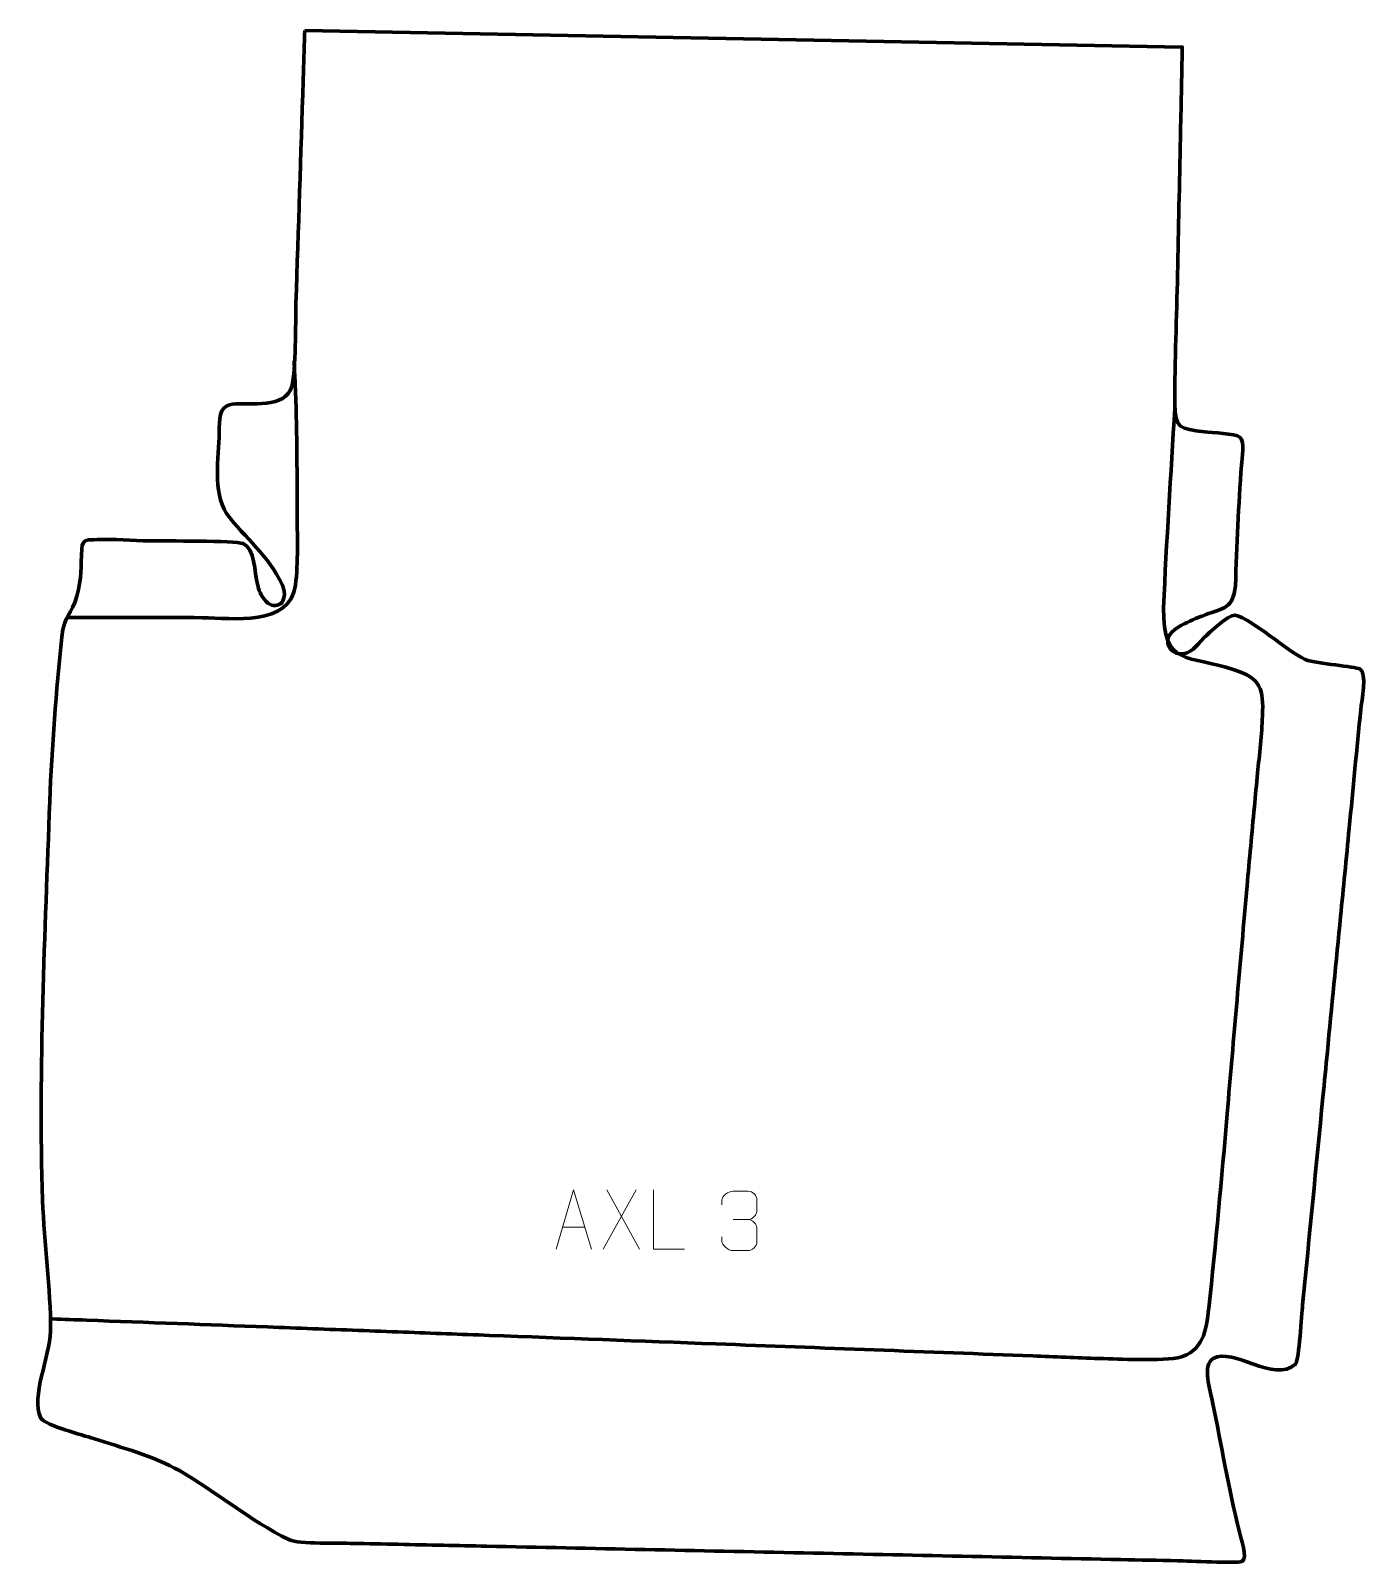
# Model space of a CAD drawing. Header units: millimetres. Extents: x 990 to 1552, y -33 to 611.
import ezdxf

# ---------------------------------------------------------------- set-up
doc = ezdxf.new("R2010")
doc.units = ezdxf.units.MM
doc.header["$MEASUREMENT"] = 0
doc.layers.add('layer 2', color=7, linetype='Continuous')
doc.layers.add('layer 3', color=7, linetype='Continuous')

msp = doc.modelspace()

# ---------------------------------------------------------------- linework, layer by layer
at = {"layer": 'layer 2', "color": 142, "lineweight": 158}
for points, knots in [([(1005.6625, 364.348), (1024.5325, 364.3217), (1043.5758, 364.4758), (1062.4237, 364.2582), (1062.4237, 364.2582), (1074.9297, 364.0372), (1099.219, 360.5364), (1101.5048, 377.9888), (1101.5048, 377.9888), (1102.6743, 386.9184), (1102.2435, 399.7493), (1102.2187, 409.049), (1102.2187, 409.049), (1102.1631, 426.8606), (1102.1887, 444.6914), (1101.3781, 462.4851), (1101.3781, 462.4851), (1101.232, 465.6922), (1101.0863, 468.8994), (1100.9405, 472.1066)], [0, 0, 0, 0, 0.16666667, 0.16666667, 0.16666667, 0.16666667, 0.33333333, 0.33333333, 0.33333333, 0.33333333, 0.5, 0.5, 0.5, 0.5, 0.66666667, 0.66666667, 0.66666667, 0.66666667, 1, 1, 1, 1]), ([(1470.8671, 452.3013), (1469.3098, 424.4308), (1467.3232, 396.3065), (1466.175, 368.4496), (1466.175, 368.4496), (1465.6811, 343.4906), (1476.6824, 348.7614), (1495.7975, 342.4161), (1495.7975, 342.4161), (1507.275, 338.6061), (1508.1518, 334.4087), (1507.7173, 322.9016), (1507.7173, 322.9016), (1507.434, 315.3992), (1506.4063, 306.5898), (1505.678, 299.017), (1505.678, 299.017), (1505.2224, 294.2797), (1504.7533, 289.5443), (1504.3097, 284.8057), (1504.3097, 284.8057), (1503.2851, 273.7402), (1502.2449, 262.6767), (1501.2586, 251.6076), (1501.2586, 251.6076), (1498.4191, 219.6757), (1495.6228, 187.7401), (1492.8839, 155.7994), (1492.8839, 155.7994), (1490.5502, 128.577), (1488.0945, 101.3769), (1485.1558, 74.2119), (1485.1558, 74.2119), (1484.1193, 64.6982), (1482.8973, 55.9223), (1472.2134, 53.3795), (1472.2134, 53.3795), (1467.2214, 52.3797), (1460.1484, 52.6002), (1455.0036, 52.6274), (1455.0036, 52.6274), (1449.631, 52.6551), (1444.2577, 52.8647), (1438.8884, 53.045), (1438.8884, 53.045), (1429.6606, 53.3359), (1420.4363, 53.7803), (1411.2105, 54.1376), (1411.2105, 54.1376), (1366.8344, 55.8135), (1322.4584, 57.4894), (1278.0824, 59.1653), (1278.0824, 59.1653), (1246.3853, 60.3623), (1214.6881, 61.5594), (1182.9909, 62.7564), (1182.9909, 62.7564), (1170.946, 63.2113), (1158.9011, 63.6662), (1146.8562, 64.1211), (1146.8562, 64.1211), (1140.5168, 64.3605), (1134.1773, 64.5999), (1127.8379, 64.8393), (1127.8379, 64.8393), (1115.159, 65.3181), (1102.4802, 65.797), (1089.8013, 66.2758), (1089.8013, 66.2758), (1064.4436, 67.2334), (1039.0859, 68.1911), (1013.7281, 69.1487), (1013.7281, 69.1487), (1008.9736, 69.3283), (1004.219, 69.5078), (999.4644, 69.6874), (999.4644, 69.6874), (999.4644, 69.6874), (998.5135, 69.7233), (998.5135, 69.7233)], [0, 0, 0, 0, 0.04761905, 0.04761905, 0.04761905, 0.04761905, 0.0952381, 0.0952381, 0.0952381, 0.0952381, 0.14285714, 0.14285714, 0.14285714, 0.14285714, 0.19047619, 0.19047619, 0.19047619, 0.19047619, 0.23809524, 0.23809524, 0.23809524, 0.23809524, 0.28571429, 0.28571429, 0.28571429, 0.28571429, 0.33333333, 0.33333333, 0.33333333, 0.33333333, 0.38095238, 0.38095238, 0.38095238, 0.38095238, 0.42857143, 0.42857143, 0.42857143, 0.42857143, 0.47619048, 0.47619048, 0.47619048, 0.47619048, 0.52380952, 0.52380952, 0.52380952, 0.52380952, 0.57142857, 0.57142857, 0.57142857, 0.57142857, 0.61904762, 0.61904762, 0.61904762, 0.61904762, 0.66666667, 0.66666667, 0.66666667, 0.66666667, 0.71428571, 0.71428571, 0.71428571, 0.71428571, 0.76190476, 0.76190476, 0.76190476, 0.76190476, 0.80952381, 0.80952381, 0.80952381, 0.80952381, 0.85714286, 0.85714286, 0.85714286, 0.85714286, 0.9047619, 0.9047619, 0.9047619, 0.9047619, 1, 1, 1, 1])]:
    msp.add_open_spline(points, degree=3, knots=knots, dxfattribs=at)
at = {"layer": 'layer 2', "color": 142, "lineweight": 9}
for points, knots in [([(1210.9504, 98.9072), (1210.9504, 98.9072), (1218.3214, 123.8607), (1218.3214, 123.8607), (1218.3214, 123.8607), (1218.3214, 123.8607), (1225.8913, 98.9072), (1225.8913, 98.9072)], [0, 0, 0, 0, 0.33333333, 0.33333333, 0.33333333, 0.33333333, 1, 1, 1, 1]), ([(1264.8954, 98.9071), (1264.8954, 98.9071), (1251.9463, 98.9071), (1251.9463, 98.9071), (1251.9463, 98.9071), (1251.9463, 98.9071), (1251.9463, 123.8607), (1251.9463, 123.8607)], [0, 0, 0, 0, 0.33333333, 0.33333333, 0.33333333, 0.33333333, 1, 1, 1, 1]), ([(1280.6129, 117.6291), (1280.6129, 117.6291), (1280.6129, 119.4863), (1280.6129, 119.4863), (1280.6129, 119.4863), (1280.5986, 121.2282), (1283.2631, 123.3463), (1285.3222, 123.3236), (1285.3222, 123.3236), (1287.3863, 123.3236), (1289.4503, 123.3236), (1291.514, 123.3236), (1291.514, 123.3236), (1293.7085, 123.3324), (1295.3068, 121.4856), (1295.3512, 119.5735), (1295.3512, 119.5735), (1295.3508, 118.1384), (1295.3508, 116.7033), (1295.3512, 115.2678), (1295.3512, 115.2678), (1295.3026, 113.6143), (1293.7, 111.3843), (1291.5017, 111.3943), (1291.5017, 111.3943), (1293.7054, 111.3831), (1295.3134, 109.5799), (1295.3674, 107.5204), (1295.3674, 107.5204), (1295.367, 105.7357), (1295.367, 103.951), (1295.3674, 102.1659), (1295.3674, 102.1659), (1295.3775, 100.1045), (1293.3226, 98.3414), (1291.5017, 98.3495), (1291.5017, 98.3495), (1289.4364, 98.3498), (1287.3712, 98.3498), (1285.3056, 98.3495), (1285.3056, 98.3495), (1283.137, 98.361), (1280.606, 100.7612), (1280.5874, 102.223), (1280.5874, 102.223), (1280.5874, 102.223), (1280.5874, 104.1316), (1280.5874, 104.1316)], [0, 0, 0, 0, 0.07692308, 0.07692308, 0.07692308, 0.07692308, 0.15384615, 0.15384615, 0.15384615, 0.15384615, 0.23076923, 0.23076923, 0.23076923, 0.23076923, 0.30769231, 0.30769231, 0.30769231, 0.30769231, 0.38461538, 0.38461538, 0.38461538, 0.38461538, 0.46153846, 0.46153846, 0.46153846, 0.46153846, 0.53846154, 0.53846154, 0.53846154, 0.53846154, 0.61538462, 0.61538462, 0.61538462, 0.61538462, 0.69230769, 0.69230769, 0.69230769, 0.69230769, 0.76923077, 0.76923077, 0.76923077, 0.76923077, 0.84615385, 0.84615385, 0.84615385, 0.84615385, 1, 1, 1, 1])]:
    msp.add_open_spline(points, degree=3, knots=knots, dxfattribs=at)
for points in [[(1244.5638, 123.8607), (1244.5638, 123.8607), (1230.8232, 98.9649), (1230.8232, 98.9649)], [(1232.2778, 123.8607), (1232.2778, 123.8607), (1246.0184, 98.9072), (1246.0184, 98.9072)], [(1285.3226, 111.3839), (1285.3226, 111.3839), (1291.519, 111.3839), (1291.519, 111.3839)], [(1213.673, 108.1566), (1213.673, 108.1566), (1223.1687, 108.1566), (1223.1687, 108.1566)]]:
    msp.add_open_spline(points, degree=3, dxfattribs=at)
at = {"layer": 'layer 3', "color": 242, "lineweight": 158}
msp.add_open_spline([(1105.3886, 610.8757), (1105.3886, 610.8757), (1474.0414, 603.9963), (1474.0414, 603.9963), (1474.0414, 603.9963), (1473.7752, 591.2755), (1473.509, 578.5548), (1473.2428, 565.834), (1473.2428, 565.834), (1472.8436, 546.7529), (1472.4443, 527.6718), (1472.045, 508.5906), (1472.045, 508.5906), (1471.6576, 490.5058), (1470.9037, 472.2744), (1470.8579, 454.2032), (1470.8579, 454.2032), (1471.0777, 443.5357), (1472.9972, 443.7069), (1483.334, 442.3448), (1483.334, 442.3448), (1486.429, 441.9369), (1496.2998, 441.7334), (1498.2415, 440.0335), (1498.2415, 440.0335), (1500.4172, 438.1288), (1499.1111, 431.2777), (1498.8873, 428.3612), (1498.8873, 428.3612), (1497.6108, 411.489), (1496.97, 394.5707), (1496.3529, 377.6654), (1496.3529, 377.6654), (1495.2211, 367.7949), (1491.9024, 368.6408), (1483.5829, 365.4231), (1483.5829, 365.4231), (1479.4618, 363.7617), (1469.5665, 360.2841), (1468.132, 355.8715), (1468.132, 355.8715), (1467.1523, 352.8581), (1469.4535, 349.4466), (1472.6981, 349.0613), (1472.6981, 349.0613), (1478.0616, 348.8242), (1479.4455, 352.2463), (1483.0592, 355.7635), (1483.0592, 355.7635), (1485.2931, 357.9378), (1493.2624, 365.3866), (1496.1933, 365.3795), (1496.1933, 365.3795), (1503.9277, 363.3014), (1517.6114, 350.5516), (1525.7165, 346.6433), (1525.7165, 346.6433), (1530.9837, 344.9405), (1546.555, 343.7057), (1548.6428, 342.7256), (1548.6428, 342.7256), (1551.7716, 341.2568), (1549.3811, 329.0763), (1549.0331, 325.7281), (1549.0331, 325.7281), (1547.3037, 309.0902), (1545.779, 292.419), (1544.1537, 275.7693), (1544.1537, 275.7693), (1543.5351, 269.4434), (1542.9165, 263.1175), (1542.298, 256.7917), (1542.298, 256.7917), (1541.7103, 250.7821), (1541.1226, 244.7725), (1540.535, 238.7629), (1540.535, 238.7629), (1538.6792, 219.7852), (1536.8234, 200.8076), (1534.9676, 181.83), (1534.9676, 181.83), (1534.349, 175.5041), (1533.7304, 169.1782), (1533.1118, 162.8523), (1533.1118, 162.8523), (1530.2663, 133.7532), (1527.4207, 104.6542), (1524.5752, 75.5551), (1524.5752, 75.5551), (1524.1871, 71.4216), (1523.0882, 52.9411), (1521.6577, 50.5898), (1521.6577, 50.5898), (1512.3528, 42.7068), (1495.3368, 57.7579), (1487.0713, 53.0984), (1487.0713, 53.0984), (1482.1683, 50.3345), (1485.8588, 39.2833), (1486.7769, 34.6946), (1486.7769, 34.6946), (1490.3427, 16.8657), (1493.6608, -1.7424), (1497.8648, -19.3684), (1497.8648, -19.3684), (1498.3621, -21.4536), (1501.817, -31.4573), (1499.039, -32.2835), (1499.039, -32.2835), (1496.5631, -33.0199), (1476.6707, -32.0104), (1472.0207, -31.9141), (1472.0207, -31.9141), (1464.0812, -31.7495), (1456.1413, -31.6095), (1448.2019, -31.4444), (1448.2019, -31.4444), (1403.789, -30.5059), (1359.3762, -29.5674), (1314.9634, -28.6289), (1314.9634, -28.6289), (1270.5505, -27.6904), (1226.1377, -26.7519), (1181.7248, -25.8134), (1181.7248, -25.8134), (1175.6974, -25.686), (1169.6699, -25.5587), (1163.6425, -25.4313), (1163.6425, -25.4313), (1150.9531, -25.1632), (1138.2637, -24.895), (1125.5743, -24.6269), (1125.5743, -24.6269), (1120.3217, -24.5328), (1102.7393, -24.8608), (1098.9301, -23.1924), (1098.9301, -23.1924), (1081.9324, -14.733), (1068.712, -3.2585), (1052.7228, 5.9248), (1052.7228, 5.9248), (1042.1863, 11.9765), (1028.3105, 15.637), (1016.6434, 19.442), (1016.6434, 19.442), (1012.1069, 20.8561), (996.8927, 24.6824), (994.4952, 28.0213), (994.4952, 28.0213), (990.2565, 37.2131), (998.3098, 53.6605), (998.6409, 64.5249), (998.6409, 64.5249), (998.701, 82.6503), (995.978, 101.21), (995.2622, 119.5402), (995.2622, 119.5402), (993.4466, 174.9696), (996.3171, 231.6033), (998.2499, 287.0791), (998.2499, 287.0791), (999.1397, 310.1581), (1001.061, 333.2556), (1003.3061, 356.24), (1003.3061, 356.24), (1004.4021, 365.4797), (1007.3771, 365.3023), (1009.6494, 373.3263), (1009.6494, 373.3263), (1011.7761, 381.2188), (1011.3165, 385.4251), (1011.6998, 393.2092), (1011.6998, 393.2092), (1011.91, 397.4781), (1014.3409, 396.9094), (1018.2576, 397.0617), (1018.2576, 397.0617), (1024.9397, 397.3216), (1033.2661, 396.6682), (1040.1717, 396.502), (1040.1717, 396.502), (1046.2626, 396.4487), (1076.1516, 396.6852), (1079.5284, 395.4115), (1079.5284, 395.4115), (1084.3599, 393.5891), (1084.3528, 383.0155), (1085.5276, 378.2737), (1085.5276, 378.2737), (1086.1806, 375.6377), (1086.8145, 374.0408), (1088.4716, 371.8826), (1088.4716, 371.8826), (1088.4716, 371.8826), (1089.1483, 371.1015), (1089.1483, 371.1015), (1089.1483, 371.1015), (1093.0966, 367.0045), (1098.988, 370.3421), (1096.0128, 377.9626), (1096.0128, 377.9626), (1089.8321, 390.9539), (1080.5508, 397.2096), (1072.5835, 408.0489), (1072.5835, 408.0489), (1066.6215, 417.4129), (1069.2354, 431.2842), (1069.4526, 442.0873), (1069.4526, 442.0873), (1069.5898, 447.1329), (1068.999, 453.123), (1074.9465, 454.0031), (1074.9465, 454.0031), (1082.3767, 454.5622), (1097.509, 452.1655), (1099.931, 461.3251), (1099.931, 461.3251), (1101.8532, 468.5946), (1101.4387, 487.6873), (1101.7187, 496.3964), (1101.7187, 496.3964), (1102.7203, 527.5602), (1103.7169, 558.7242), (1104.7158, 589.8881), (1104.7158, 589.8881), (1104.7158, 589.8881), (1104.7464, 590.8421), (1104.7464, 590.8421), (1104.7464, 590.8421), (1104.9401, 596.8839), (1105.1337, 602.9258), (1105.3274, 608.9677), (1105.3274, 608.9677), (1105.3274, 608.9677), (1105.3886, 610.8757), (1105.3886, 610.8757)], degree=3, knots=[0, 0, 0, 0, 0.01666667, 0.01666667, 0.01666667, 0.01666667, 0.03333333, 0.03333333, 0.03333333, 0.03333333, 0.05, 0.05, 0.05, 0.05, 0.06666667, 0.06666667, 0.06666667, 0.06666667, 0.08333333, 0.08333333, 0.08333333, 0.08333333, 0.1, 0.1, 0.1, 0.1, 0.11666667, 0.11666667, 0.11666667, 0.11666667, 0.13333333, 0.13333333, 0.13333333, 0.13333333, 0.15, 0.15, 0.15, 0.15, 0.16666667, 0.16666667, 0.16666667, 0.16666667, 0.18333333, 0.18333333, 0.18333333, 0.18333333, 0.2, 0.2, 0.2, 0.2, 0.21666667, 0.21666667, 0.21666667, 0.21666667, 0.23333333, 0.23333333, 0.23333333, 0.23333333, 0.25, 0.25, 0.25, 0.25, 0.26666667, 0.26666667, 0.26666667, 0.26666667, 0.28333333, 0.28333333, 0.28333333, 0.28333333, 0.3, 0.3, 0.3, 0.3, 0.31666667, 0.31666667, 0.31666667, 0.31666667, 0.33333333, 0.33333333, 0.33333333, 0.33333333, 0.35, 0.35, 0.35, 0.35, 0.36666667, 0.36666667, 0.36666667, 0.36666667, 0.38333333, 0.38333333, 0.38333333, 0.38333333, 0.4, 0.4, 0.4, 0.4, 0.41666667, 0.41666667, 0.41666667, 0.41666667, 0.43333333, 0.43333333, 0.43333333, 0.43333333, 0.45, 0.45, 0.45, 0.45, 0.46666667, 0.46666667, 0.46666667, 0.46666667, 0.48333333, 0.48333333, 0.48333333, 0.48333333, 0.5, 0.5, 0.5, 0.5, 0.51666667, 0.51666667, 0.51666667, 0.51666667, 0.53333333, 0.53333333, 0.53333333, 0.53333333, 0.55, 0.55, 0.55, 0.55, 0.56666667, 0.56666667, 0.56666667, 0.56666667, 0.58333333, 0.58333333, 0.58333333, 0.58333333, 0.6, 0.6, 0.6, 0.6, 0.61666667, 0.61666667, 0.61666667, 0.61666667, 0.63333333, 0.63333333, 0.63333333, 0.63333333, 0.65, 0.65, 0.65, 0.65, 0.66666667, 0.66666667, 0.66666667, 0.66666667, 0.68333333, 0.68333333, 0.68333333, 0.68333333, 0.7, 0.7, 0.7, 0.7, 0.71666667, 0.71666667, 0.71666667, 0.71666667, 0.73333333, 0.73333333, 0.73333333, 0.73333333, 0.75, 0.75, 0.75, 0.75, 0.76666667, 0.76666667, 0.76666667, 0.76666667, 0.78333333, 0.78333333, 0.78333333, 0.78333333, 0.8, 0.8, 0.8, 0.8, 0.81666667, 0.81666667, 0.81666667, 0.81666667, 0.83333333, 0.83333333, 0.83333333, 0.83333333, 0.85, 0.85, 0.85, 0.85, 0.86666667, 0.86666667, 0.86666667, 0.86666667, 0.88333333, 0.88333333, 0.88333333, 0.88333333, 0.9, 0.9, 0.9, 0.9, 0.91666667, 0.91666667, 0.91666667, 0.91666667, 0.93333333, 0.93333333, 0.93333333, 0.93333333, 0.95, 0.95, 0.95, 0.95, 0.96666667, 0.96666667, 0.96666667, 0.96666667, 1, 1, 1, 1], dxfattribs=at)

doc.saveas('drawing.dxf')
